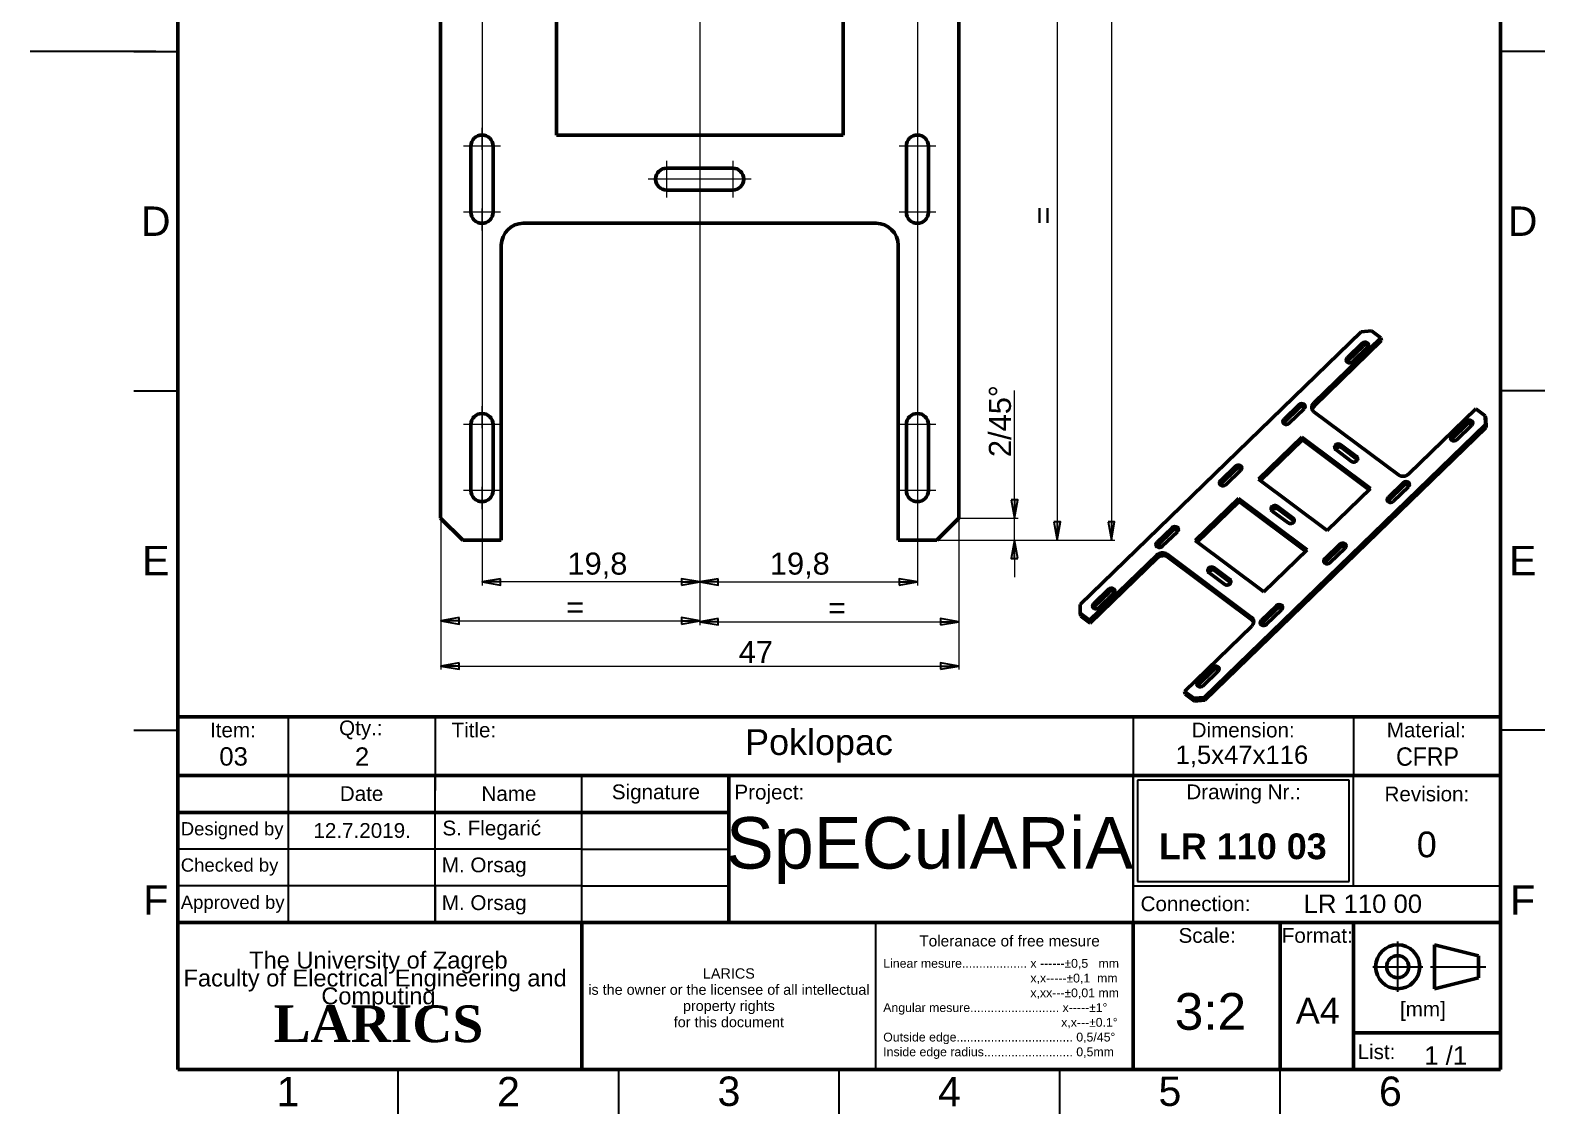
# Model space of a CAD drawing. Header units: millimetres. Extents: x 0 to 137, y 3 to 195.
# Drawn here: x 0 to 137.3, y 2.7 to 100.9 of the extents above; entities that cross this region are included whole.
import ezdxf
from ezdxf.enums import TextEntityAlignment as Align

# ---------------------------------------------------------------- set-up
doc = ezdxf.new("R2010")
doc.units = ezdxf.units.MM
doc.header["$LTSCALE"] = 0.666667
doc.linetypes.add('CHAIN', pattern=[0.3543, 0.2362, -0.0295, 0.0591, -0.0295])
for name, color, linetype, lineweight in [('Center Mark(INTECO)', 7, 'CHAIN', 18), ('Centerline(INTECO)', 7, 'CHAIN', 18), ('Dimensions(INTECO)', 7, 'Continuous', 25), ('Sketch Geometry(INTECO)', 7, 'Continuous', 50), ('Symbols(INTECO)', 7, 'Continuous', 18)]:
    doc.layers.add(name, color=color, linetype=linetype, lineweight=lineweight)
doc.layers.add('Visible Edges(INTECO)', color=7, linetype='Continuous', lineweight=50, true_color=0x262659)
doc.styles.add('Current-ISO-INTECO', font='arial.ttf')
doc.styles.add('Current-ISO-INTECODimensionsText', font='arial.ttf')
doc.styles.add('Text Style101', font='arial.ttf')
doc.styles.add('Text Style102', font='arialbd.ttf')
doc.styles.add('Text Style108', font='arial.ttf', dxfattribs={"width": 0.9})
doc.styles.add('Text Style40', font='arial.ttf')
doc.styles.add('Text Style77', font='arial.ttf')
doc.styles.add('Text Style81', font='arial.ttf')
doc.dimstyles.new('ISO - INTECO', dxfattribs={"dimscale": 0.666667, "dimtxt": 3, "dimasz": 2.5, "dimexe": 0.5, "dimexo": 0, "dimgap": 0.4, "dimtad": 1, "dimrnd": 1e-08, "dimzin": 0, "dimtxsty": 'Current-ISO-INTECODimensionsText', "dimblk": 'Filled-3', "dimcen": 0.09, "dimdle": 7, "dimclrd": 7, "dimclre": 7, "dimclrt": 7, "dimadec": 1, "dimazin": 0, "dimtfac": 0.666667, "dimtmove": 0, "dimatfit": 3, "dimfxl": 1, "dimtolj": 1, "dimlwd": 15, "dimlwe": 15, "dimarcsym": 0})

# ---------------------------------------------------------------- blocks, each defined once
blk = doc.blocks.new('Borders INTECO Okvir')
at = {"layer": 'Sketch Geometry(INTECO)'}
for p, q in [((20, 287), (20, 10)), ((200, 10), (200, 287)), ((20, 10), (200, 10))]:
    blk.add_line(p, q, dxfattribs=at)
at = {"layer": 'Sketch Geometry(INTECO)', "lineweight": 25}
for p, q in [((17, 148.5), (-0.07, 148.5)), ((14, 148.5), (20, 148.5)), ((206, 148.5), (200, 148.5)), ((14, 102.33), (20, 102.33)), ((206, 102.33), (200, 102.33)), ((14, 56.17), (20, 56.17)), ((206, 56.17), (200, 56.17)), ((50, 4), (50, 10)), ((80, 4), (80, 10)), ((110, 4), (110, 10)), ((140, 4), (140, 10)), ((170, 4), (170, 10))]:
    blk.add_line(p, q, dxfattribs=at)
at = {"layer": 'Symbols(INTECO)', "color": 7, "char_height": 4, "style": 'Current-ISO-INTECO'}
for s, insert, attachment_point in [('\\fArial|b0|i0;\\H4.0000;D', (17, 125.42), 5), ('\\fArial|b0|i0;\\H4.0000;D', (203, 125.42), 5), ('\\fArial|b0|i0;\\H4.0000;E', (17, 79.25), 5), ('\\fArial|b0|i0;\\H4.0000;E', (203, 79.25), 5), ('\\fArial|b0|i0;\\H4.0000;F', (17, 33.08), 5), ('\\fArial|b0|i0;\\H4.0000;F', (203, 33.08), 5), ('\\fArial|b0|i0;\\H4.0000;1', (35, 5), 8), ('\\fArial|b0|i0;\\H4.0000;2', (65, 5), 8), ('\\fArial|b0|i0;\\H4.0000;3', (95, 5), 8), ('\\fArial|b0|i0;\\H4.0000;4', (125, 5), 8), ('\\fArial|b0|i0;\\H4.0000;5', (155, 5), 8), ('\\fArial|b0|i0;\\H4.0000;6', (185, 5), 8)]:
    blk.add_mtext(s, dxfattribs=dict(at, insert=insert, attachment_point=attachment_point))
blk = doc.blocks.new('Title Blocks LARICS Radionicka EN')
at = {"layer": 'Sketch Geometry(INTECO)'}
for p, q in [((9.74, 57.81), (9.74, 67.81)), ((9.74, 67.81), (24.74, 67.81)), ((24.74, 67.81), (44.74, 67.81)), ((44.74, 67.81), (139.74, 67.81)), ((139.74, 67.81), (169.74, 67.81)), ((169.74, 67.81), (189.74, 67.81)), ((189.74, 67.81), (189.74, 59.81)), ((9.74, 59.81), (9.74, 54.81)), ((24.74, 59.81), (9.74, 59.81)), ((44.74, 59.81), (24.74, 59.81)), ((64.74, 59.81), (44.74, 59.81)), ((64.74, 59.81), (84.74, 59.81)), ((84.74, 39.81), (84.74, 59.81)), ((84.74, 59.81), (139.74, 59.81)), ((139.74, 59.81), (189.74, 59.81)), ((189.74, 59.81), (189.74, 39.81)), ((9.74, 54.81), (9.74, 49.81)), ((24.74, 54.81), (9.74, 54.81)), ((44.74, 54.81), (24.74, 54.81)), ((64.74, 54.81), (44.74, 54.81)), ((64.74, 54.81), (84.74, 54.81)), ((9.74, 49.81), (9.74, 44.81)), ((9.74, 44.81), (9.74, 39.81)), ((84.74, 44.81), (84.74, 39.81)), ((64.74, 39.81), (9.74, 39.81)), ((9.74, 39.81), (9.74, 19.81)), ((64.74, 19.81), (64.74, 39.81)), ((139.74, 39.81), (64.74, 39.81)), ((64.74, 39.81), (64.74, 19.81)), ((139.74, 39.81), (84.74, 39.81)), ((139.74, 19.81), (139.74, 39.81)), ((159.74, 39.81), (139.74, 39.81)), ((139.74, 39.81), (139.74, 19.81)), ((189.74, 39.81), (139.74, 39.81)), ((159.74, 19.81), (159.74, 39.81)), ((169.74, 39.81), (159.74, 39.81)), ((159.74, 39.81), (159.74, 19.81)), ((169.74, 19.81), (169.74, 39.81)), ((189.74, 39.81), (169.74, 39.81)), ((169.74, 39.81), (169.74, 19.81)), ((189.74, 19.81), (189.74, 39.81)), ((180.74, 36.81), (180.74, 30.81)), ((180.74, 36.81), (186.74, 35.31)), ((186.74, 35.31), (186.74, 32.31)), ((180.74, 30.81), (186.74, 32.31)), ((169.74, 24.81), (189.74, 24.81)), ((9.74, 19.81), (64.74, 19.81)), ((64.74, 19.81), (139.74, 19.81)), ((139.74, 19.81), (159.74, 19.81)), ((159.74, 19.81), (169.74, 19.81)), ((169.74, 19.81), (189.74, 19.81))]:
    blk.add_line(p, q, dxfattribs=at)
at = {"layer": 'Sketch Geometry(INTECO)', "lineweight": 25}
for p, q in [((24.74, 67.81), (24.74, 57.8)), ((44.74, 67.81), (44.74, 57.8)), ((139.74, 67.81), (139.74, 59.81)), ((169.74, 67.81), (169.74, 59.81)), ((24.74, 59.81), (24.74, 54.81)), ((44.74, 54.81), (44.74, 59.81)), ((64.74, 54.81), (64.74, 59.81)), ((139.74, 59.81), (139.74, 39.81)), ((139.74, 39.81), (139.74, 59.81)), ((169.74, 44.81), (169.74, 59.81)), ((169.14, 59.21), (140.34, 59.21)), ((140.34, 59.21), (140.34, 45.41)), ((169.14, 45.41), (169.14, 59.21)), ((24.74, 54.81), (24.74, 49.81)), ((44.74, 49.81), (44.74, 54.81)), ((64.74, 49.81), (64.74, 54.81)), ((24.74, 49.81), (9.74, 49.81)), ((24.74, 49.81), (24.74, 44.81)), ((44.74, 49.81), (24.74, 49.81)), ((44.74, 44.81), (44.74, 49.81)), ((64.74, 49.81), (44.74, 49.81)), ((64.74, 44.81), (64.74, 49.81)), ((64.74, 49.81), (84.74, 49.81)), ((140.34, 45.41), (169.14, 45.41)), ((24.74, 44.81), (9.74, 44.81)), ((44.74, 44.81), (24.74, 44.81)), ((24.74, 44.81), (24.74, 39.81)), ((44.74, 39.81), (44.74, 44.81)), ((64.74, 44.81), (44.74, 44.81)), ((44.74, 44.81), (44.74, 39.81)), ((64.74, 39.81), (64.74, 44.81)), ((64.74, 44.81), (84.74, 44.81)), ((139.74, 44.81), (189.74, 44.81)), ((104.74, 19.81), (104.74, 39.81))]:
    blk.add_line(p, q, dxfattribs=at)
at = {"layer": 'Sketch Geometry(INTECO)', "linetype": 'Continuous', "lineweight": 25}
for p, q in [((175.74, 30.4), (175.74, 37.25)), ((172.36, 33.81), (179.15, 33.81)), ((180.18, 33.81), (187.72, 33.81))]:
    blk.add_line(p, q, dxfattribs=at)
at = {"layer": 'Sketch Geometry(INTECO)'}
for radius in [3, 1.5]:
    blk.add_circle((175.74, 33.81), radius, dxfattribs=at)
at = {"layer": 'Symbols(INTECO)', "color": 7, "style": 'Current-ISO-INTECO'}
for s, insert, char_height, width, attachment_point in [('Item:', (17.24, 66), 2.007, 15.1495, 5), ('Qty.:', (34.65, 66), 2.007, 19.3631, 5), ('Dimension:', (154.71, 66), 2.007, 28.4296, 5), ('Material:', (179.63, 66), 2.007, 18.4679, 5), ('Date', (34.75, 57.35), 2.007, 20.0481, 5), ('Name', (54.8, 57.35), 2.007, 20.0481, 5), ('Signature', (74.8, 57.3), 2.007, 20.1445, 5), ('Project:', (85.48, 57.27), 2.007, 16.0912, 4), ('Drawing Nr.:', (154.77, 57.3), 2.0066, 29.9734, 5), ('Revision:', (179.71, 57.3), 2.007, 19.8632, 5), ('\\fArial|b0|i0;\\H1.8000;Designed by', (10.15, 52.31), 1.8, 14.8433, 4), ('\\fArial|b0|i0;\\H1.8000;Checked by', (10.15, 47.37), 1.8, 14.8433, 4), ('\\fArial|b0|i0;\\H1.8000;Approved by', (10.15, 42.31), 1.8, 14.8433, 4), ('Connection:', (140.75, 42.36), 2.0066, 16.7091, 4), ('Scale:', (149.81, 39.07), 2.007, 19.68, 2), ('\\fArial|b0|i0;\\H1.5000;Toleranace of free mesure', (122.92, 37.31), 1.5, 44.5938, 5), ('Format:', (164.79, 39.07), 2.007, 9.8587, 2), ('[mm]', (176.05, 29.06), 2.007, 6.2278, 1), ('List:', (170.28, 22.23), 2.007, 5.4215, 4)]:
    blk.add_mtext(s, dxfattribs=dict(at, insert=insert, char_height=char_height, width=width, attachment_point=attachment_point))
at = {"layer": 'Symbols(INTECO)', "color": 7, "insert": (50.03, 66), "char_height": 2.007, "attachment_point": 5, "style": 'Current-ISO-INTECO'}
blk.add_mtext('Title:', dxfattribs=at)
at = {"layer": 'Symbols(INTECO)', "color": 7, "style": 'Current-ISO-INTECO'}
for s, insert, char_height, width, attachment_point, line_spacing_factor in [('{\\H1.14622x;The University of Zagreb\\PFaculty of Electrical Engineering and \\H1.56004x; \\H0.64101x;Computing\\H1.639x; \\H0.66318x;\\P\\fGeorgia|b1|i0|c0|p18;\\H2x;LARICS\\H1.30482x; }', (37.04, 29.67), 2.0066, 54.7763, 5, 0.635947), ('\\fArial|b0|i0;\\H1.4000;LARICS\\Pis the owner or the licensee of all intellectual property rights\\Pfor this document', (84.73, 29.58), 1.4, 40.0328, 5, 0.944222), ('\\fArial|b0|i0;\\H1.2000;Linear mesure................... x ------\\fAIGDT|b0|i0;\\H1.2000;`\\fArial|b0|i0;\\H1.2000;0,5   mm\\P                                           x,x-----\\fAIGDT|b0|i0;\\H1.2000;`\\fArial|b0|i0;\\H1.2000;0,1  mm\\P                                           x,xx---\\fAIGDT|b0|i0;\\H1.2000;`\\fArial|b0|i0;\\H1.2000;0,01 mm\\PAngular mesure.......................... x-----\\fAIGDT|b0|i0;\\H1.2000;`\\fArial|b0|i0;\\H1.2000;1\\fAIGDT|b0|i0;\\H1.2000;~\\P\\fArial|b0|i0;\\H1.2000;                                                    x,x---\\fAIGDT|b0|i0;\\H1.2000;`\\fArial|b0|i0;\\H1.2000;0.1\\fAIGDT|b0|i0;\\H1.2000;~\\P\\fArial|b0|i0;\\H1.2000;Outside edge.................................. 0,5/45\\fAIGDT|b0|i0;\\H1.2000;~\\P\\fArial|b0|i0;\\H1.2000;Inside edge radius.......................... 0,5mm', (105.73, 28.07), 1.2, 34.7556, 4, 1.0033), ('\\fArial|b0|i0;\\H2.5000;1 /1 ', (182.27, 21.73), 2.5, 16.21, 5, 0.708166)]:
    blk.add_mtext(s, dxfattribs=dict(at, insert=insert, char_height=char_height, width=width, attachment_point=attachment_point, line_spacing_factor=line_spacing_factor))
at = {"layer": 'Symbols(INTECO)', "color": 7}
for tag, p, height, style in [('TITLE_001', (86.94, 62.62), 3.5, 'Text Style40'), ('Gabariti_001', (145.51, 61.4), 2.5, 'Text Style77'), ('Pozicija_001', (15.39, 61.17), 2.5, 'Text Style77'), ('Komada_001', (33.84, 61.15), 2.5, 'Text Style77'), ('AUTHOR_001', (45.75, 51.67), 2.01, 'Current-ISO-INTECO'), ('PROJECT_001', (84.32, 47.16), 7, 'Text Style101'), ('CREATION_DATE_001', (28.19, 51.34), 2.01, 'Current-ISO-INTECO'), ('PART_NUMBER_001', (143.25, 48.44), 3.5, 'Text Style102'), ('REVISION_NUMBER_001', (178.33, 48.7), 3.5, 'Text Style40'), ('CHECKED_BY_001', (45.66, 46.66), 2.01, 'Current-ISO-INTECO'), ('ENG_APPROVED_BY_001', (45.66, 41.52), 2.01, 'Current-ISO-INTECO'), ('Veza_sa_001', (162.94, 41.13), 2.5, 'Text Style77'), ('<Mjerilo>_001', (145.4, 25.23), 5, 'Text Style81'), ('Sheet_Size_001', (161.88, 26.08), 3.5, 'Text Style40')]:
    blk.add_attdef(tag, p, '', height=height, dxfattribs=dict(at, style=style))
at = {"layer": 'Symbols(INTECO)', "color": 7, "style": 'Text Style108', "width": 0.9}
blk.add_attdef('MATERIAL_001', (175.52, 61.15), '', height=2.5, dxfattribs=at)
at = {"layer": 'Symbols(INTECO)', "color": 7, "style": 'Current-ISO-INTECO'}
for tag, p in [('CHECKED_DATE', (34.71, 47.3)), ('ENG_APPROVAL_DATE', (34.77, 42.34))]:
    blk.add_attdef(tag, text='', height=2.01, dxfattribs=at).set_placement(p, align=Align.MIDDLE_CENTER)
blk = doc.blocks.new('Filled-3')
at = {"color": 0}
for p, q in [((0, 0), (-1, 0.18)), ((-1, 0.18), (-1, -0.18)), ((-1, 0), (0, 0)), ((-1, -0.18), (0, 0))]:
    blk.add_line(p, q, dxfattribs=at)
at = {"color": 0, "flags": 128}
blk.add_lwpolyline([(-1, -0.18), (0, 0), (-1, 0.18), (-1, -0.18)], dxfattribs=at)
at = {"color": 0}
blk.add_solid([(-1, -0.18), (0, 0), (-1, 0.18), (-1, -0.18)], dxfattribs=at)
blk = doc.blocks.new('*D26')
at = {"layer": 'Defpoints', "color": 0, "linetype": 'Continuous', "transparency": 16777216}
for p in [(37.18, 56.68), (60.68, 50.37), (60.68, 47.36)]:
    blk.add_point(p, dxfattribs=at)
at = {"layer": 'Dimensions(INTECO)', "color": 7, "linetype": 'Continuous', "lineweight": 15, "transparency": 16777216}
for p, q in [((37.18, 56.68), (37.18, 47.03)), ((60.68, 50.37), (60.68, 47.03)), ((38.84, 47.36), (59.01, 47.36))]:
    blk.add_line(p, q, dxfattribs=at)
at = {"layer": 'Dimensions(INTECO)', "color": 7, "linetype": 'Continuous', "lineweight": 15, "transparency": 16777216, "xscale": 1.666666666666667, "yscale": 1.666666666666667, "zscale": 1.666666666666667, "rotation": 180}
blk.add_blockref('Filled-3', (37.18, 47.36), dxfattribs=at)
at = {"layer": 'Dimensions(INTECO)', "color": 7, "linetype": 'Continuous', "lineweight": 15, "transparency": 16777216, "xscale": 1.666666666666667, "yscale": 1.666666666666667, "zscale": 1.666666666666667}
blk.add_blockref('Filled-3', (60.68, 47.36), dxfattribs=at)
at = {"layer": 'Dimensions(INTECO)', "color": 7, "linetype": 'Continuous', "lineweight": 18, "transparency": 16777216, "insert": (47.8, 49.63), "char_height": 2, "attachment_point": 1, "style": 'Current-ISO-INTECODimensionsText'}
blk.add_mtext('\\A1; \\fArial|b0|i0;\\H2.0000;=', dxfattribs=at)
blk = doc.blocks.new('*D27')
at = {"layer": 'Defpoints', "color": 0, "linetype": 'Continuous', "transparency": 16777216}
for p in [(84.18, 56.68), (60.68, 50.37), (84.18, 47.29)]:
    blk.add_point(p, dxfattribs=at)
at = {"layer": 'Dimensions(INTECO)', "color": 7, "linetype": 'Continuous', "lineweight": 15, "transparency": 16777216}
for p, q in [((84.18, 56.68), (84.18, 46.96)), ((60.68, 50.37), (60.68, 46.96)), ((62.34, 47.29), (82.51, 47.29))]:
    blk.add_line(p, q, dxfattribs=at)
at = {"layer": 'Dimensions(INTECO)', "color": 7, "linetype": 'Continuous', "lineweight": 15, "transparency": 16777216, "xscale": 1.666666666666667, "yscale": 1.666666666666667, "zscale": 1.666666666666667, "rotation": 180}
blk.add_blockref('Filled-3', (60.68, 47.29), dxfattribs=at)
at = {"layer": 'Dimensions(INTECO)', "color": 7, "linetype": 'Continuous', "lineweight": 15, "transparency": 16777216, "xscale": 1.666666666666667, "yscale": 1.666666666666667, "zscale": 1.666666666666667}
blk.add_blockref('Filled-3', (84.18, 47.29), dxfattribs=at)
at = {"layer": 'Dimensions(INTECO)', "color": 7, "linetype": 'Continuous', "lineweight": 18, "transparency": 16777216, "insert": (71.54, 49.56), "char_height": 2, "attachment_point": 1, "style": 'Current-ISO-INTECODimensionsText'}
blk.add_mtext('\\A1; \\fArial|b0|i0;\\H2.0000;=', dxfattribs=at)
blk = doc.blocks.new('*D28')
at = {"layer": 'Defpoints', "color": 0, "linetype": 'Continuous', "transparency": 16777216}
for p in [(37.18, 56.68), (84.18, 56.68), (84.18, 43.27)]:
    blk.add_point(p, dxfattribs=at)
at = {"layer": 'Dimensions(INTECO)', "color": 7, "linetype": 'Continuous', "lineweight": 15, "transparency": 16777216}
for p, q in [((37.18, 56.68), (37.18, 42.94)), ((84.18, 56.68), (84.18, 42.94)), ((38.84, 43.27), (82.51, 43.27))]:
    blk.add_line(p, q, dxfattribs=at)
at = {"layer": 'Dimensions(INTECO)', "color": 7, "linetype": 'Continuous', "lineweight": 15, "transparency": 16777216, "xscale": 1.666666666666667, "yscale": 1.666666666666667, "zscale": 1.666666666666667, "rotation": 180}
blk.add_blockref('Filled-3', (37.18, 43.27), dxfattribs=at)
at = {"layer": 'Dimensions(INTECO)', "color": 7, "linetype": 'Continuous', "lineweight": 15, "transparency": 16777216, "xscale": 1.666666666666667, "yscale": 1.666666666666667, "zscale": 1.666666666666667}
blk.add_blockref('Filled-3', (84.18, 43.27), dxfattribs=at)
at = {"layer": 'Dimensions(INTECO)', "color": 7, "linetype": 'Continuous', "lineweight": 18, "transparency": 16777216, "insert": (64.22, 45.54), "char_height": 2, "attachment_point": 1, "style": 'Current-ISO-INTECODimensionsText'}
blk.add_mtext('\\A1;47', dxfattribs=at)
blk = doc.blocks.new('*D30')
at = {"layer": 'Defpoints', "color": 0, "linetype": 'Continuous', "transparency": 16777216}
for p in [(85.52, 112.68), (82.18, 54.68), (93.1, 54.68)]:
    blk.add_point(p, dxfattribs=at)
at = {"layer": 'Dimensions(INTECO)', "color": 7, "linetype": 'Continuous', "lineweight": 15, "transparency": 16777216}
for p, q in [((85.52, 112.68), (93.43, 112.68)), ((93.1, 111.01), (93.1, 56.34)), ((82.18, 54.68), (93.43, 54.68))]:
    blk.add_line(p, q, dxfattribs=at)
at = {"layer": 'Dimensions(INTECO)', "color": 7, "linetype": 'Continuous', "lineweight": 15, "transparency": 16777216, "xscale": 1.666666666666667, "yscale": 1.666666666666667, "zscale": 1.666666666666667}
for p, rotation in [((93.1, 112.68), 90), ((93.1, 54.68), 270)]:
    blk.add_blockref('Filled-3', p, dxfattribs=dict(at, rotation=rotation))
at = {"layer": 'Dimensions(INTECO)', "color": 7, "linetype": 'Continuous', "lineweight": 18, "transparency": 16777216, "insert": (90.83, 82.55), "char_height": 2, "attachment_point": 1, "rotation": 90, "style": 'Current-ISO-INTECODimensionsText'}
blk.add_mtext('\\A1; \\fArial|b0|i0;\\H2.0000;=', dxfattribs=at)
blk = doc.blocks.new('*D31')
at = {"layer": 'Defpoints', "color": 0, "linetype": 'Continuous', "transparency": 16777216}
for p in [(82.18, 170.68), (82.18, 54.68), (98.02, 54.68)]:
    blk.add_point(p, dxfattribs=at)
at = {"layer": 'Dimensions(INTECO)', "color": 7, "linetype": 'Continuous', "lineweight": 15, "transparency": 16777216}
for p, q in [((82.18, 170.68), (98.35, 170.68)), ((98.02, 169.01), (98.02, 56.34)), ((82.18, 54.68), (98.35, 54.68))]:
    blk.add_line(p, q, dxfattribs=at)
at = {"layer": 'Dimensions(INTECO)', "color": 7, "linetype": 'Continuous', "lineweight": 15, "transparency": 16777216, "xscale": 1.666666666666667, "yscale": 1.666666666666667, "zscale": 1.666666666666667}
for p, rotation in [((98.02, 170.68), 90), ((98.02, 54.68), 270)]:
    blk.add_blockref('Filled-3', p, dxfattribs=dict(at, rotation=rotation))
at = {"layer": 'Dimensions(INTECO)', "color": 7, "linetype": 'Continuous', "lineweight": 18, "transparency": 16777216, "insert": (95.71, 114.77), "char_height": 2, "attachment_point": 1, "rotation": 90, "style": 'Current-ISO-INTECODimensionsText'}
blk.add_mtext('\\A1;116', dxfattribs=at)
blk = doc.blocks.new('*D32')
at = {"layer": 'Defpoints', "color": 0, "linetype": 'Continuous', "transparency": 16777216}
for p in [(84.18, 56.68), (89.24, 56.68), (82.18, 54.68)]:
    blk.add_point(p, dxfattribs=at)
at = {"layer": 'Dimensions(INTECO)', "color": 7, "linetype": 'Continuous', "lineweight": 15, "transparency": 16777216}
for p, q in [((89.24, 58.34), (89.24, 68.26)), ((84.18, 56.68), (89.58, 56.68)), ((89.24, 54.68), (89.24, 56.68)), ((82.18, 54.68), (89.58, 54.68)), ((89.24, 53.01), (89.24, 51.34))]:
    blk.add_line(p, q, dxfattribs=at)
at = {"layer": 'Dimensions(INTECO)', "color": 7, "linetype": 'Continuous', "lineweight": 15, "transparency": 16777216, "xscale": 1.666666666666667, "yscale": 1.666666666666667, "zscale": 1.666666666666667}
for p, rotation in [((89.24, 56.68), 270), ((89.24, 54.68), 90)]:
    blk.add_blockref('Filled-3', p, dxfattribs=dict(at, rotation=rotation))
at = {"layer": 'Dimensions(INTECO)', "color": 7, "linetype": 'Continuous', "lineweight": 18, "transparency": 16777216, "insert": (86.91, 62.22), "char_height": 2, "attachment_point": 1, "rotation": 90, "style": 'Current-ISO-INTECODimensionsText'}
blk.add_mtext('\\A1;\\fArial|b0|i0;\\H2.0000;2/45\\fAIGDT|b0|i0;\\H2.0000;~', dxfattribs=at)
blk = doc.blocks.new('*D33')
at = {"layer": 'Defpoints', "color": 0, "linetype": 'Continuous', "transparency": 16777216}
for p in [(80.43, 108.01), (80.43, 50.89), (60.68, 50.37)]:
    blk.add_point(p, dxfattribs=at)
at = {"layer": 'Dimensions(INTECO)', "color": 7, "linetype": 'Continuous', "lineweight": 15, "transparency": 16777216}
for p, q in [((80.43, 108.01), (80.43, 50.56)), ((62.34, 50.89), (78.76, 50.89))]:
    blk.add_line(p, q, dxfattribs=at)
at = {"layer": 'Dimensions(INTECO)', "color": 7, "linetype": 'Continuous', "lineweight": 15, "transparency": 16777216, "xscale": 1.666666666666667, "yscale": 1.666666666666667, "zscale": 1.666666666666667, "rotation": 180}
blk.add_blockref('Filled-3', (60.68, 50.89), dxfattribs=at)
at = {"layer": 'Dimensions(INTECO)', "color": 7, "linetype": 'Continuous', "lineweight": 15, "transparency": 16777216, "xscale": 1.666666666666667, "yscale": 1.666666666666667, "zscale": 1.666666666666667}
blk.add_blockref('Filled-3', (80.43, 50.89), dxfattribs=at)
at = {"layer": 'Dimensions(INTECO)', "color": 7, "linetype": 'Continuous', "lineweight": 18, "transparency": 16777216, "insert": (67.04, 53.56), "char_height": 2, "attachment_point": 1, "style": 'Current-ISO-INTECODimensionsText'}
blk.add_mtext('\\A1;19,8', dxfattribs=at)
blk = doc.blocks.new('*D34')
at = {"layer": 'Defpoints', "color": 0, "linetype": 'Continuous', "transparency": 16777216}
for p in [(40.93, 108.01), (40.93, 50.89), (60.68, 50.37)]:
    blk.add_point(p, dxfattribs=at)
at = {"layer": 'Dimensions(INTECO)', "color": 7, "linetype": 'Continuous', "lineweight": 15, "transparency": 16777216}
for p, q in [((40.93, 108.01), (40.93, 50.56)), ((59.01, 50.89), (42.59, 50.89))]:
    blk.add_line(p, q, dxfattribs=at)
at = {"layer": 'Dimensions(INTECO)', "color": 7, "linetype": 'Continuous', "lineweight": 15, "transparency": 16777216, "xscale": 1.666666666666667, "yscale": 1.666666666666667, "zscale": 1.666666666666667, "rotation": 180}
blk.add_blockref('Filled-3', (40.93, 50.89), dxfattribs=at)
at = {"layer": 'Dimensions(INTECO)', "color": 7, "linetype": 'Continuous', "lineweight": 15, "transparency": 16777216, "xscale": 1.666666666666667, "yscale": 1.666666666666667, "zscale": 1.666666666666667}
blk.add_blockref('Filled-3', (60.68, 50.89), dxfattribs=at)
at = {"layer": 'Dimensions(INTECO)', "color": 7, "linetype": 'Continuous', "lineweight": 18, "transparency": 16777216, "insert": (48.68, 53.56), "char_height": 2, "attachment_point": 1, "style": 'Current-ISO-INTECODimensionsText'}
blk.add_mtext('\\A1;19,8', dxfattribs=at)

msp = doc.modelspace()

# ---------------------------------------------------------------- linework, layer by layer
at = {"layer": 'Center Mark(INTECO)', "linetype": 'Continuous'}
for p, q in [((40.927, 92.092), (40.927, 90.092)), ((80.427, 92.092), (80.427, 90.092)), ((42.594, 90.426), (39.261, 90.426)), ((82.094, 90.426), (78.761, 90.426)), ((57.677, 89.092), (57.677, 85.759)), ((63.677, 89.092), (63.677, 85.759)), ((63.511, 87.426), (56.011, 87.426)), ((65.344, 87.426), (63.344, 87.426)), ((42.594, 84.426), (39.261, 84.426)), ((40.927, 84.759), (40.927, 82.759)), ((82.094, 84.426), (78.761, 84.426)), ((80.427, 84.759), (80.427, 82.759)), ((40.927, 66.842), (40.927, 64.842)), ((80.427, 66.842), (80.427, 64.842)), ((42.594, 65.176), (39.261, 65.176)), ((82.094, 65.176), (78.761, 65.176)), ((42.594, 59.176), (39.261, 59.176)), ((40.927, 59.509), (40.927, 57.509)), ((82.094, 59.176), (78.761, 59.176)), ((80.427, 59.509), (80.427, 57.509))]:
    msp.add_line(p, q, dxfattribs=at)
at = {"layer": 'Centerline(INTECO)', "linetype": 'Continuous'}
msp.add_line((60.677, 174.2), (60.677, 50.369), dxfattribs=at)
at = {"layer": 'Visible Edges(INTECO)'}
for p, q in [((37.177, 168.676), (37.177, 56.676)), ((84.177, 56.676), (84.177, 168.676)), ((47.677, 91.426), (47.677, 108.676)), ((73.677, 108.676), (73.677, 91.426)), ((73.677, 91.426), (47.677, 91.426)), ((39.927, 84.426), (39.927, 90.426)), ((41.927, 90.426), (41.927, 84.426)), ((79.427, 84.426), (79.427, 90.426)), ((81.427, 90.426), (81.427, 84.426)), ((57.677, 88.426), (63.677, 88.426)), ((63.677, 86.426), (57.677, 86.426)), ((44.677, 83.426), (76.677, 83.426)), ((42.677, 54.676), (42.677, 81.426)), ((78.677, 81.426), (78.677, 54.676)), ((95.179, 48.85), (120.697, 73.589)), ((116.376, 67.137), (122.471, 73.045)), ((120.697, 73.589), (121.632, 73.672)), ((121.632, 73.672), (122.471, 73.045)), ((122.471, 73.045), (122.534, 72.785)), ((122.534, 72.785), (116.44, 66.876)), ((119.419, 71.219), (120.787, 72.544)), ((120.85, 72.283), (119.483, 70.958)), ((121.266, 72.186), (119.899, 70.86)), ((113.666, 65.641), (115.034, 66.967)), ((115.097, 66.706), (113.73, 65.381)), ((115.513, 66.608), (114.146, 65.283)), ((124.065, 60.603), (116.399, 66.337)), ((131.094, 66.595), (125, 60.687)), ((131.094, 66.595), (131.933, 65.968)), ((131.933, 65.968), (131.956, 65.168)), ((131.997, 65.708), (131.933, 65.968)), ((39.927, 59.176), (39.927, 65.176)), ((41.927, 65.176), (41.927, 59.176)), ((79.427, 59.176), (79.427, 65.176)), ((81.427, 65.176), (81.427, 59.176)), ((131.956, 65.168), (106.438, 40.429)), ((132.02, 64.907), (106.502, 40.168)), ((128.882, 64.142), (130.249, 65.467)), ((130.313, 65.206), (128.946, 63.881)), ((130.728, 65.109), (129.361, 63.783)), ((131.956, 65.168), (132.02, 64.907)), ((132.02, 64.907), (131.997, 65.708)), ((111.365, 60.222), (115.295, 64.032)), ((115.359, 63.771), (111.553, 60.081)), ((115.295, 64.032), (121.523, 59.374)), ((115.295, 64.032), (115.359, 63.771)), ((121.399, 59.253), (115.359, 63.771)), ((118.83, 63.345), (120.267, 62.27)), ((119.811, 61.828), (118.374, 62.903)), ((120.331, 62.009), (118.894, 63.084)), ((107.913, 60.064), (109.281, 61.389)), ((109.344, 61.129), (107.977, 59.803)), ((109.76, 61.031), (108.393, 59.706)), ((117.593, 55.563), (111.365, 60.222)), ((121.523, 59.374), (117.593, 55.563)), ((123.129, 58.564), (124.496, 59.89)), ((124.56, 59.629), (123.193, 58.304)), ((124.975, 59.531), (123.608, 58.206)), ((105.612, 54.644), (109.542, 58.455)), ((109.606, 58.194), (105.8, 54.504)), ((109.542, 58.455), (115.77, 53.796)), ((109.542, 58.455), (109.606, 58.194)), ((115.646, 53.676), (109.606, 58.194)), ((113.077, 57.767), (114.514, 56.692)), ((39.177, 54.676), (37.177, 56.676)), ((84.177, 56.676), (82.177, 54.676)), ((114.058, 56.251), (112.621, 57.326)), ((114.578, 56.432), (113.141, 57.507)), ((102.16, 54.487), (103.528, 55.812)), ((103.591, 55.551), (102.224, 54.226)), ((104.007, 55.454), (102.64, 54.128)), ((39.177, 54.676), (42.677, 54.676)), ((78.677, 54.676), (82.177, 54.676)), ((111.84, 49.986), (105.612, 54.644)), ((115.77, 53.796), (111.84, 49.986)), ((117.376, 52.987), (118.743, 54.312)), ((118.807, 54.052), (117.44, 52.726)), ((119.222, 53.954), (117.855, 52.629)), ((96.041, 47.423), (102.136, 53.331)), ((102.2, 53.071), (96.105, 47.162)), ((103.07, 53.415), (110.736, 47.681)), ((110.8, 47.421), (103.134, 53.154)), ((108.305, 50.673), (106.868, 51.748)), ((107.324, 52.19), (108.761, 51.115)), ((108.825, 50.854), (107.388, 51.929)), ((96.407, 48.909), (97.775, 50.235)), ((97.838, 49.974), (96.471, 48.649)), ((98.254, 49.876), (96.887, 48.551)), ((95.203, 48.05), (95.179, 48.85)), ((111.623, 47.41), (112.99, 48.735)), ((113.054, 48.474), (111.687, 47.149)), ((113.469, 48.377), (112.102, 47.051)), ((95.266, 47.789), (95.203, 48.05)), ((96.041, 47.423), (95.203, 48.05)), ((96.105, 47.162), (95.266, 47.789)), ((96.105, 47.162), (96.041, 47.423)), ((110.759, 46.881), (104.665, 40.973)), ((105.87, 41.832), (107.237, 43.158)), ((107.301, 42.897), (105.934, 41.572)), ((107.716, 42.799), (106.349, 41.474)), ((104.665, 40.973), (104.729, 40.712)), ((105.503, 40.346), (104.665, 40.973)), ((105.567, 40.085), (104.729, 40.712)), ((106.438, 40.429), (105.503, 40.346)), ((105.503, 40.346), (105.567, 40.085)), ((105.567, 40.085), (106.502, 40.168)), ((106.502, 40.168), (106.438, 40.429))]:
    msp.add_line(p, q, dxfattribs=at)
for centre, radius, start, end in [((40.927, 90.426), 1, 0, 180), ((80.427, 90.426), 1, 0, 180), ((57.677, 87.426), 1, 90, 270), ((63.677, 87.426), 1, 270, 90), ((40.927, 84.426), 1, 180, 0), ((80.427, 84.426), 1, 180, 0), ((44.677, 81.426), 2, 90, 180), ((76.677, 81.426), 2, 0, 90), ((40.927, 65.176), 1, 0, 180), ((80.427, 65.176), 1, 0, 180), ((40.927, 59.176), 1, 180, 0), ((80.427, 59.176), 1, 180, 0)]:
    msp.add_arc(centre, radius, start, end, dxfattribs=at)
for centre, major_axis, start_param, end_param in [((121.026, 72.365), (0.324, 0.079), 5.3188976, 8.4604902), ((121.09, 72.104), (-0.324, -0.079), 3.6392682, 5.3188976), ((119.659, 71.04), (-0.324, -0.079), 5.3188976, 8.4604902), ((119.723, 70.779), (-0.324, -0.079), 5.3188976, 5.7855097), ((115.273, 66.788), (0.324, 0.079), 5.3188976, 8.4604902), ((115.337, 66.527), (-0.324, -0.079), 3.6392682, 5.3188976), ((116.855, 66.778), (-0.647, -0.159), 5.3188976, 6.8896939), ((116.919, 66.518), (-0.647, -0.159), 5.3188976, 6.0421664), ((113.906, 65.462), (-0.324, -0.079), 5.3188976, 8.4604902), ((113.97, 65.201), (-0.324, -0.079), 5.3188976, 5.7855097), ((130.488, 65.288), (0.324, 0.079), 5.3188976, 8.4604902), ((130.552, 65.027), (-0.324, -0.079), 3.6392682, 5.3188976), ((118.602, 63.124), (-0.324, -0.079), 3.7481012, 6.8896939), ((129.121, 63.963), (-0.324, -0.079), 5.3188976, 8.4604902), ((129.185, 63.702), (-0.324, -0.079), 5.3188976, 5.7855097), ((118.666, 62.863), (-0.324, -0.079), 3.7481012, 5.7855097), ((120.039, 62.049), (0.324, 0.079), 3.7481012, 6.8896939), ((120.103, 61.788), (-0.324, -0.079), 3.6392682, 3.7481012), ((109.52, 61.21), (0.324, 0.079), 5.3188976, 8.4604902), ((109.584, 60.949), (-0.324, -0.079), 3.6392682, 5.3188976), ((124.52, 61.045), (0.647, 0.159), 3.7481012, 5.3188976), ((108.153, 59.885), (-0.324, -0.079), 5.3188976, 8.4604902), ((108.217, 59.624), (-0.324, -0.079), 5.3188976, 5.7855097), ((124.735, 59.711), (0.324, 0.079), 5.3188976, 8.4604902), ((124.799, 59.45), (-0.324, -0.079), 3.6392682, 5.3188976), ((112.849, 57.546), (-0.324, -0.079), 3.7481012, 6.8896939), ((123.368, 58.385), (-0.324, -0.079), 5.3188976, 8.4604902), ((123.432, 58.124), (-0.324, -0.079), 5.3188976, 5.7855097), ((112.913, 57.286), (-0.324, -0.079), 3.7481012, 5.7855097), ((114.286, 56.472), (0.324, 0.079), 3.7481012, 6.8896939), ((114.35, 56.211), (-0.324, -0.079), 3.6392682, 3.7481012), ((103.767, 55.633), (0.324, 0.079), 5.3188976, 8.4604902), ((103.831, 55.372), (-0.324, -0.079), 3.6392682, 5.3188976), ((102.4, 54.307), (-0.324, -0.079), 5.3188976, 8.4604902), ((102.464, 54.047), (-0.324, -0.079), 5.3188976, 5.7855097), ((118.982, 54.133), (0.324, 0.079), 5.3188976, 8.4604902), ((119.046, 53.872), (-0.324, -0.079), 3.6392682, 5.3188976), ((102.615, 52.973), (-0.647, -0.159), 3.7481012, 5.3188976), ((102.679, 52.712), (0.647, 0.159), 0.6065086, 2.1773049), ((107.096, 51.969), (-0.324, -0.079), 3.7481012, 6.8896939), ((117.615, 52.808), (-0.324, -0.079), 5.3188976, 8.4604902), ((117.679, 52.547), (-0.324, -0.079), 5.3188976, 5.7855097), ((107.16, 51.708), (-0.324, -0.079), 3.7481012, 5.7855097), ((108.533, 50.894), (0.324, 0.079), 3.7481012, 6.8896939), ((108.597, 50.633), (-0.324, -0.079), 3.6392682, 3.7481012), ((98.014, 50.055), (0.324, 0.079), 5.3188976, 8.4604902), ((98.078, 49.795), (-0.324, -0.079), 3.6392682, 5.3188976), ((96.647, 48.73), (-0.324, -0.079), 5.3188976, 8.4604902), ((96.711, 48.469), (-0.324, -0.079), 5.3188976, 5.7855097), ((113.229, 48.556), (0.324, 0.079), 5.3188976, 8.4604902), ((113.293, 48.295), (-0.324, -0.079), 3.6392682, 5.3188976), ((110.28, 47.24), (0.647, 0.159), 5.3188976, 6.8896939), ((110.344, 46.979), (0.647, 0.159), 0.2410189, 0.6065086), ((111.862, 47.23), (-0.324, -0.079), 5.3188976, 8.4604902), ((111.926, 46.97), (-0.324, -0.079), 5.3188976, 5.7855097), ((107.476, 42.978), (0.324, 0.079), 5.3188976, 8.4604902), ((107.54, 42.718), (-0.324, -0.079), 3.6392682, 5.3188976), ((106.109, 41.653), (-0.324, -0.079), 5.3188976, 8.4604902), ((106.173, 41.392), (-0.324, -0.079), 5.3188976, 5.7855097)]:
    msp.add_ellipse(centre, major_axis=major_axis, ratio=0.8436046, start_param=start_param, end_param=end_param, dxfattribs=at)

# ---------------------------------------------------------------- block references
at = {"xscale": 0.6666666666666666, "yscale": 0.6666666666666666, "zscale": 0.6666666666666666}
msp.add_blockref('Borders INTECO Okvir', (0, 0), dxfattribs=at)
msp.add_blockref('Title Blocks LARICS Radionicka EN', (6.838, -6.543), dxfattribs=at).add_auto_attribs({'Sheet_Size_001': 'A4', '<Mjerilo>_001': '3:2', 'CREATION_DATE_001': '12.7.2019.', 'AUTHOR_001': 'S. Flegarić', 'CHECKED_BY_001': 'M. Orsag', 'ENG_APPROVED_BY_001': 'M. Orsag', 'PROJECT_001': 'SpECulARiA', 'PART_NUMBER_001': 'LR 110 03', 'REVISION_NUMBER_001': '0', 'Veza_sa_001': 'LR 110 00', 'TITLE_001': 'Poklopac', 'MATERIAL_001': 'CFRP', 'Pozicija_001': '03', 'Komada_001': '2', 'Gabariti_001': '1,5x47x116'})

# ---------------------------------------------------------------- dimensions: what is measured, and where the dimension line sits
at = {"layer": 'Dimensions(INTECO)', "color": 7, "linetype": 'Continuous', "lineweight": 18}
for base, p1, p2, angle, override, picture, middle in [((98.02, 54.676), (82.177, 170.676), (82.177, 54.676), 90, {"dimgap": 0.4, "dimdec": 0, "dimtol": 0, "dimlim": 0, "dimtp": 0, "dimtm": 0, "dimtdec": 0, "dimtofl": 0, "dimatfit": 1}, '*D31', (98.02, 116.889)), ((40.927171404, 50.893418289), (60.677171404, 50.369215519), (40.927171404, 108.008909134), 180, {"dimgap": 0.4, "dimdec": 1, "dimse1": 1, "dimtol": 0, "dimlim": 0, "dimtp": 0, "dimtm": 0, "dimtdec": 1, "dimtofl": 0, "dimatfit": 1}, '*D34', (51.182021647, 50.893418289)), ((80.427171404, 50.893418289), (60.677171404, 50.369215519), (80.427171404, 108.008909134), 180, {"dimgap": 0.4, "dimdec": 1, "dimse1": 1, "dimtol": 0, "dimlim": 0, "dimtp": 0, "dimtm": 0, "dimtdec": 1, "dimtofl": 0, "dimatfit": 1}, '*D33', (69.549392089, 50.893418289)), ((84.177, 43.269), (37.177, 56.676), (84.177, 56.676), 180, {"dimgap": 0.4, "dimdec": 0, "dimtol": 0, "dimlim": 0, "dimtp": 0, "dimtm": 0, "dimtdec": 0, "dimtofl": 0, "dimatfit": 1}, '*D28', (65.693, 43.269))]:
    dim = msp.add_linear_dim(base=base, p1=p1, p2=p2, angle=angle, dimstyle='ISO - INTECO', override=override, dxfattribs=at)
    dim.commit()
    dim.dimension.update_dxf_attribs({"geometry": picture, "text_midpoint": middle, "dimtype": 160})
for base, p1, p2, angle, text, override, picture, middle in [((93.098, 54.676), (85.52, 112.676), (82.177, 54.676), 90, ' \\fArial|b0|i0;\\H2.0000;=', {"dimgap": 0.4, "dimdec": 2, "dimtol": 0, "dimlim": 0, "dimtp": 0, "dimtm": 0, "dimtdec": 2, "dimtofl": 0, "dimatfit": 1}, '*D30', (93.098, 83.676)), ((89.243, 56.676), (82.177, 54.676), (84.177, 56.676), 270, '\\fArial|b0|i0;\\H2.0000;<>/45\\fAIGDT|b0|i0;\\H2.0000;~', {"dimgap": 0.4, "dimdec": 0, "dimtol": 0, "dimlim": 0, "dimtp": 0, "dimtm": 0, "dimtdec": 0, "dimtofl": 1, "dimatfit": 1}, '*D32', (89.243, 65.106)), ((60.677, 47.359), (37.177, 56.676), (60.677, 50.369), 180, ' \\fArial|b0|i0;\\H2.0000;=', {"dimgap": 0.4, "dimdec": 2, "dimtol": 0, "dimlim": 0, "dimtp": 0, "dimtm": 0, "dimtdec": 2, "dimtofl": 0, "dimatfit": 1}, '*D26', (48.927, 47.359)), ((84.177, 47.289), (60.677, 50.369), (84.177, 56.676), 180, ' \\fArial|b0|i0;\\H2.0000;=', {"dimgap": 0.4, "dimdec": 2, "dimtol": 0, "dimlim": 0, "dimtp": 0, "dimtm": 0, "dimtdec": 2, "dimtofl": 0, "dimatfit": 1}, '*D27', (72.668, 47.289))]:
    dim = msp.add_linear_dim(base=base, p1=p1, p2=p2, angle=angle, text=text, dimstyle='ISO - INTECO', override=override, dxfattribs=at)
    dim.commit()
    dim.dimension.update_dxf_attribs({"geometry": picture, "text_midpoint": middle, "dimtype": 160})

doc.saveas('drawing.dxf')
